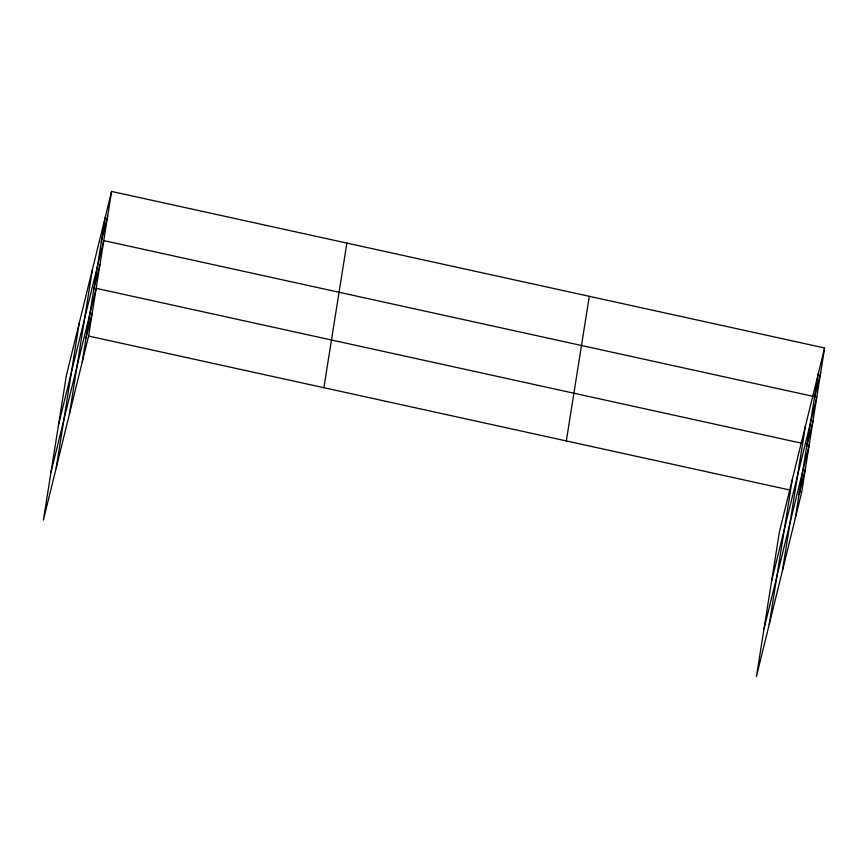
<?xml version="1.0" encoding="UTF-8"?>
<svg xmlns="http://www.w3.org/2000/svg" width="868" height="868" viewBox="0 0 868 868"><rect width="100%" height="100%" fill="white"/><g stroke="black" fill="none" stroke-linecap="round" stroke-linejoin="round"><path stroke-width="1.3" d="M56.214 467.852L79.205 323.232M69.418 414.101L92.409 269.492M82.232 361.934L105.223 217.315M111.581 191.437L66.391 375.399L43.4 520.019L88.59 336.046L111.581 191.437L824.6 347.981L801.609 492.601L756.419 676.563L779.41 531.954L824.6 347.981M323.883 387.703L346.874 243.094M566.316 440.933L589.307 296.324M769.232 624.396L792.224 479.787M782.437 570.645L805.428 426.036M795.251 518.478L818.242 373.869M101.317 241.901L107.675 216.023M58.579 424.571L103.759 240.599L816.788 397.153L771.598 581.126M93.614 290.346L99.972 264.469M50.984 472.29L96.174 288.328L801.348 443.157M86.019 338.075L92.377 312.187M814.336 398.455L820.694 372.567M806.632 446.901L812.99 421.013M764.003 628.844L809.193 444.872L806.578 444.297M799.048 494.619L805.406 468.731M88.59 336.046L789.847 490.008M798.994 492.026L801.609 492.601"/></g></svg>
